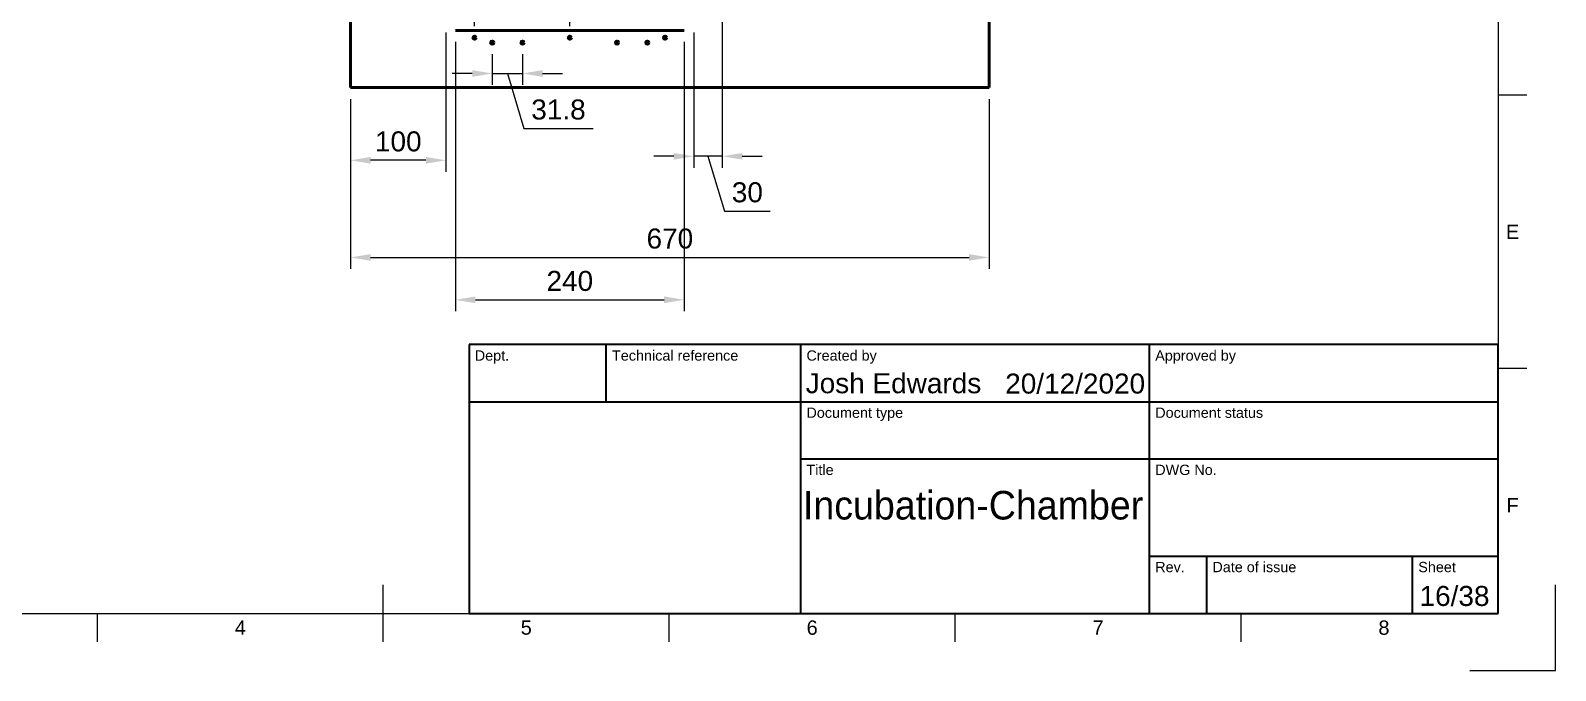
# Model space of a CAD drawing. Header units: millimetres. Extents: x 0 to 420, y 0 to 297.
# Drawn here: x 153.3 to 420, y 0 to 112 of the extents above; entities that cross this region are included whole.
import ezdxf
from ezdxf.enums import TextEntityAlignment as Align

# ---------------------------------------------------------------- set-up
doc = ezdxf.new("R2010")
doc.units = ezdxf.units.MM
doc.header["$LTSCALE"] = 0.75
for name, color, linetype, lineweight in [('Border', 7, 'Continuous', 25), ('Dimensions', 7, 'Continuous', 25), ('TitleBlock', 7, 'Continuous', 35), ('Visible', 7, 'Continuous', 50)]:
    doc.layers.add(name, color=color, linetype=linetype, lineweight=lineweight)
doc.styles.add('FusionTitle', font='arial.ttf')
doc.styles.get("Standard").update_dxf_attribs({"font": 'arial.ttf'})
doc.dimstyles.new('ISO-25', dxfattribs={"dimtxt": 3.5, "dimasz": 3.5, "dimexe": 2, "dimexo": 2, "dimgap": 1.5, "dimtad": 1, "dimzin": 12, "dimdsep": 46, "dimtxsty": 'Standard', "dimcen": 0, "dimclrd": 256, "dimclre": 256, "dimclrt": 256, "dimazin": 3, "dimtp": 0.1, "dimtm": 0.1, "dimtfac": 0.714, "dimtmove": 1, "dimatfit": 3, "dimfxl": 1, "dimtzin": 12, "dimarcsym": 0})

# ---------------------------------------------------------------- blocks, each defined once
blk = doc.blocks.new('ISO_A3_SHEET')
at = {"layer": 'Border'}
for p, q in [((410, 287), (410, 10)), ((415, 100.66667), (410, 100.66667)), ((415, 52.83334), (410, 52.83334)), ((215, 5), (215, 15)), ((20, 10), (410, 10)), ((165, 5), (165, 10)), ((265, 5), (265, 10)), ((315, 5), (315, 10)), ((365, 5), (365, 10))]:
    blk.add_line(p, q, dxfattribs=at)
at = {"layer": 'Defpoints'}
for p, q in [((420, 0), (420, 15)), ((405, 0), (420, 0))]:
    blk.add_line(p, q, dxfattribs=at)
at = {"layer": 'Border', "style": 'FusionTitle'}
for s, p in [('E', (412.5, 76.75001)), ('F', (412.5, 28.91668)), ('4', (190, 7.5)), ('5', (240, 7.5)), ('6', (290, 7.5)), ('7', (340, 7.5)), ('8', (390, 7.5))]:
    blk.add_text(s, height=2.5, dxfattribs=at).set_placement(p, align=Align.MIDDLE)
blk = doc.blocks.new('ISO_TITLEBLOCK')
at = {"layer": 'TitleBlock'}
for p, q in [((0, 47), (-180, 47)), ((-180, 47), (-180, 0)), ((-156, 37), (-156, 47)), ((-122, 0), (-122, 47)), ((-61, 0), (-61, 47)), ((0, 0), (0, 47)), ((-180, 37), (0, 37)), ((-122, 27), (0, 27)), ((-61, 10), (0, 10)), ((-51, 0), (-51, 10)), ((-15, 0), (-15, 10)), ((-180, 0), (0, 0))]:
    blk.add_line(p, q, dxfattribs=at)
at = {"layer": 'TitleBlock', "style": 'FusionTitle'}
for s, p in [('Dept.', (-179, 46)), ('Technical reference', (-155, 46)), ('Created by', (-121, 46)), ('Approved by', (-60, 46)), ('Document type', (-121, 36)), ('Document status', (-60, 36)), ('Title', (-121, 26)), ('DWG No.', (-60, 26)), ('Rev.', (-60, 9)), ('Date of issue', (-50, 9)), ('Sheet', (-14, 9))]:
    blk.add_text(s, height=1.8, dxfattribs=at).set_placement(p, align=Align.TOP_LEFT)
for tag, height, p in [('DEPT', 3.5, (-179, 42)), ('TECHNICAL_REFERENCE', 3.5, (-155, 42)), ('CREATED_BY', 3.5, (-121, 42)), ('APPROVED_BY', 3.5, (-60, 42)), ('DOCUMENT_TYPE', 3.5, (-121, 32)), ('DOCUMENT_STATUS', 3.5, (-60, 32)), ('TITLE_1', 5, (-121, 21.5)), ('TITLE_2', 5, (-121, 14)), ('TITLE_3', 5, (-121, 6.5)), ('DATE_OF_ISSUE', 3.5, (-50, 5))]:
    blk.add_attdef(tag, text='', height=height, dxfattribs=at).set_placement(p, align=Align.TOP_LEFT)
for tag, p in [('CREATED_DATE', (-62, 42)), ('APPROVED_DATE', (-0.99, 42))]:
    blk.add_attdef(tag, text='', height=3.5, dxfattribs=at).set_placement(p, align=Align.TOP_RIGHT)
for tag, height, p in [('DRAWING_NUMBER', 5, (-30.5, 19.75)), ('REV', 3.5, (-56, 4.85)), ('SHEET', 3.5, (-7.5, 4.85))]:
    blk.add_attdef(tag, text='', height=height, dxfattribs=at).set_placement(p, align=Align.TOP_CENTER)
blk = doc.blocks.new('*D46')
at = {"layer": 'Defpoints', "color": 0, "transparency": 16777216}
for p in [(209.282906, 101.953845), (320.949573, 101.953845), (320.949573, 72.25536)]:
    blk.add_point(p, dxfattribs=at)
at = {"layer": 'Dimensions', "lineweight": -2, "transparency": 16777216}
for p, q in [((209.282906, 99.953845), (209.282906, 70.25536)), ((320.949573, 99.953845), (320.949573, 70.25536)), ((212.782906, 72.25536), (317.449573, 72.25536))]:
    blk.add_line(p, q, dxfattribs=at)
at = {"layer": 'Dimensions', "transparency": 16777216}
for points in [[(212.782906, 72.838694), (212.782906, 71.672027), (209.282906, 72.25536)], [(317.449573, 72.838694), (317.449573, 71.672027), (320.949573, 72.25536)]]:
    blk.add_solid(points, dxfattribs=at)
at = {"layer": 'Dimensions', "transparency": 16777216, "insert": (265.11624, 75.542366), "char_height": 3.5, "attachment_point": 5}
blk.add_mtext('670', dxfattribs=at)
blk = doc.blocks.new('*D61')
at = {"layer": 'Defpoints', "color": 0, "transparency": 16777216}
for p in [(225.949573, 113.620512), (209.282906, 101.953845), (209.282906, 89.247336)]:
    blk.add_point(p, dxfattribs=at)
at = {"layer": 'Dimensions', "lineweight": -2, "transparency": 16777216}
for p, q in [((225.949573, 111.620512), (225.949573, 87.247336)), ((209.282906, 99.953845), (209.282906, 87.247336)), ((222.449573, 89.247336), (212.782906, 89.247336))]:
    blk.add_line(p, q, dxfattribs=at)
at = {"layer": 'Dimensions', "transparency": 16777216}
for points in [[(212.782906, 89.83067), (212.782906, 88.664003), (209.282906, 89.247336)], [(222.449573, 89.83067), (222.449573, 88.664003), (225.949573, 89.247336)]]:
    blk.add_solid(points, dxfattribs=at)
at = {"layer": 'Dimensions', "transparency": 16777216, "insert": (217.61624, 92.534342), "char_height": 3.5, "attachment_point": 5}
blk.add_mtext('100', dxfattribs=at)
blk = doc.blocks.new('*D64')
at = {"layer": 'Defpoints', "color": 0, "transparency": 16777216}
for p in [(274.282906, 139.453845), (269.282906, 113.620512), (269.282906, 89.954549)]:
    blk.add_point(p, dxfattribs=at)
at = {"layer": 'Dimensions', "lineweight": -2, "transparency": 16777216}
for p, q in [((274.282906, 137.453845), (274.282906, 87.954549)), ((269.282906, 111.620512), (269.282906, 87.954549)), ((265.782906, 89.954549), (262.282906, 89.954549)), ((274.282906, 89.954549), (269.282906, 89.954549)), ((274.282906, 89.954549), (269.282906, 89.954549)), ((271.782906, 89.954549), (274.667286, 80.339951)), ((277.782906, 89.954549), (281.282906, 89.954549)), ((274.667286, 80.339951), (282.666603, 80.339951))]:
    blk.add_line(p, q, dxfattribs=at)
at = {"layer": 'Dimensions', "transparency": 16777216}
for points in [[(265.782906, 90.537882), (265.782906, 89.371216), (269.282906, 89.954549)], [(277.782906, 90.537882), (277.782906, 89.371216), (274.282906, 89.954549)]]:
    blk.add_solid(points, dxfattribs=at)
at = {"layer": 'Dimensions', "transparency": 16777216, "insert": (278.666944, 83.62815), "char_height": 3.5, "attachment_point": 5}
blk.add_mtext('30', dxfattribs=at)
blk = doc.blocks.new('*D74')
at = {"layer": 'Defpoints', "color": 0, "transparency": 16777216}
for p in [(234.049573, 109.837178), (239.349573, 109.837178), (239.349573, 104.43823)]:
    blk.add_point(p, dxfattribs=at)
at = {"layer": 'Dimensions', "lineweight": -2, "transparency": 16777216}
for p, q in [((234.049573, 107.837178), (234.049573, 102.43823)), ((239.349573, 107.837178), (239.349573, 102.43823)), ((230.549573, 104.43823), (227.049573, 104.43823)), ((234.049573, 104.43823), (239.349573, 104.43823)), ((234.049573, 104.43823), (239.349573, 104.43823)), ((236.699573, 104.43823), (239.583952, 94.823632)), ((242.849573, 104.43823), (246.349573, 104.43823)), ((239.583952, 94.823632), (251.680132, 94.823632))]:
    blk.add_line(p, q, dxfattribs=at)
at = {"layer": 'Dimensions', "transparency": 16777216}
for points in [[(230.549573, 105.021563), (230.549573, 103.854896), (234.049573, 104.43823)], [(242.849573, 105.021563), (242.849573, 103.854896), (239.349573, 104.43823)]]:
    blk.add_solid(points, dxfattribs=at)
at = {"layer": 'Dimensions', "transparency": 16777216, "insert": (245.632042, 98.111831), "char_height": 3.5, "attachment_point": 5}
blk.add_mtext('31.8', dxfattribs=at)
blk = doc.blocks.new('*D75')
at = {"layer": 'Defpoints', "color": 0, "transparency": 16777216}
for p in [(247.61624, 118.773061), (230.949573, 110.703845), (247.61624, 110.703845)]:
    blk.add_point(p, dxfattribs=at)
at = {"layer": 'Dimensions', "lineweight": -2, "transparency": 16777216}
for p, q in [((230.949573, 112.703845), (230.949573, 120.773061)), ((247.61624, 112.703845), (247.61624, 120.773061)), ((234.449573, 118.773061), (244.11624, 118.773061))]:
    blk.add_line(p, q, dxfattribs=at)
at = {"layer": 'Dimensions', "transparency": 16777216}
for points in [[(234.449573, 119.356394), (234.449573, 118.189727), (230.949573, 118.773061)], [(244.11624, 119.356394), (244.11624, 118.189727), (247.61624, 118.773061)]]:
    blk.add_solid(points, dxfattribs=at)
at = {"layer": 'Dimensions', "transparency": 16777216, "insert": (239.282906, 122.060066), "char_height": 3.5, "attachment_point": 5}
blk.add_mtext('100', dxfattribs=at)
blk = doc.blocks.new('*D76')
at = {"layer": 'Defpoints', "color": 0, "transparency": 16777216}
for p in [(227.61624, 111.953845), (267.61624, 111.953845), (267.61624, 64.84025)]:
    blk.add_point(p, dxfattribs=at)
at = {"layer": 'Dimensions', "lineweight": -2, "transparency": 16777216}
for p, q in [((227.61624, 109.953845), (227.61624, 62.84025)), ((267.61624, 109.953845), (267.61624, 62.84025)), ((231.11624, 64.84025), (264.11624, 64.84025))]:
    blk.add_line(p, q, dxfattribs=at)
at = {"layer": 'Dimensions', "transparency": 16777216}
for points in [[(231.11624, 65.423583), (231.11624, 64.256917), (227.61624, 64.84025)], [(264.11624, 65.423583), (264.11624, 64.256917), (267.61624, 64.84025)]]:
    blk.add_solid(points, dxfattribs=at)
at = {"layer": 'Dimensions', "transparency": 16777216, "insert": (247.61624, 68.127255), "char_height": 3.5, "attachment_point": 5}
blk.add_mtext('240', dxfattribs=at)

msp = doc.modelspace()

# ---------------------------------------------------------------- linework, layer by layer
at = {"layer": 'Visible', "extrusion": (0, 1, 0)}
for p, q in [((209.282906, 200.287178, 0.833333), (209.282906, 101.953845, 0.833333)), ((320.949573, 101.953845, 0.833333), (320.949573, 200.287178, 0.833333)), ((227.61624, 111.953845, 0.833333), (267.61624, 111.953845, 0.833333)), ((209.282906, 101.953845, 0.833333), (320.949573, 101.953845, 0.833333))]:
    msp.add_line(p, q, dxfattribs=at)
at = {"layer": 'Visible'}
for centre in [(230.949573, 110.703845, 0.833333), (234.049573, 109.837178, 0.833333), (239.349573, 109.837178, 0.833333), (247.61624, 110.703845, 0.833333), (255.882906, 109.837178, 0.833333), (261.182906, 109.837178, 0.833333), (264.282906, 110.703845, 0.833333)]:
    msp.add_circle(centre, 0.275, dxfattribs=at)

# ---------------------------------------------------------------- block references
at = {"layer": 'Border'}
msp.add_blockref('ISO_A3_SHEET', (0, 0), dxfattribs=at)
at = {"layer": 'TitleBlock'}
ref = msp.add_blockref('ISO_TITLEBLOCK', (410, 10), dxfattribs=at)
ref.add_attrib('CREATED_DATE_001', '20/12/2020', (323.762619, 48.440314), dxfattribs={"height": 3.5, "style": 'FusionTitle'})
ref.add_attrib('SHEET_001', '16/38', (396.223397, 11.290314), dxfattribs={"height": 3.5, "style": 'FusionTitle'})
ref.add_attrib('TITLE_1_001', 'Incubation-Chamber', (288.387328, 26.414734), dxfattribs={"height": 5, "style": 'FusionTitle', "width": 0.9405})
ref.add_attrib('CREATED_BY_001', 'Josh Edwards', (288.86869, 48.5), dxfattribs={"height": 3.5, "style": 'FusionTitle'})

# ---------------------------------------------------------------- dimensions: what is measured, and where the dimension line sits
at = {"layer": 'Dimensions'}
for base, p1, p2, picture, middle in [((269.282906, 89.954549), (274.282906, 139.453845), (269.282906, 113.620512), '*D64', (276.167286, 83.62815)), ((209.282906, 89.247336), (225.949573, 113.620512), (209.282906, 101.953845), '*D61', (217.61624, 92.534342))]:
    dim = msp.add_linear_dim(base=base, p1=p1, p2=p2, dimstyle='ISO-25', override={"dimlfac": 6, "dimclrd": 256, "dimclre": 256}, dxfattribs=at)
    dim.commit()
    dim.dimension.update_dxf_attribs({"geometry": picture, "text_midpoint": middle})
for p1, p2, distance, picture, middle in [((230.949573, 110.703845), (247.61624, 110.703845), 8.069216, '*D75', (239.282906, 122.060066)), ((234.049573, 109.837178), (239.349573, 109.837178), -5.398948, '*D74', (241.083952, 98.111831)), ((227.61624, 111.953845), (267.61624, 111.953845), -47.113595, '*D76', (247.61624, 68.127255)), ((209.282906, 101.953845), (320.949573, 101.953845), -29.698485, '*D46', (265.11624, 75.542366))]:
    dim = msp.add_aligned_dim(p1=p1, p2=p2, distance=distance, dimstyle='ISO-25', override={"dimlfac": 6, "dimclrd": 256, "dimclre": 256}, dxfattribs=at)
    dim.commit()
    dim.dimension.update_dxf_attribs({"geometry": picture, "text_midpoint": middle})

doc.saveas('drawing.dxf')
